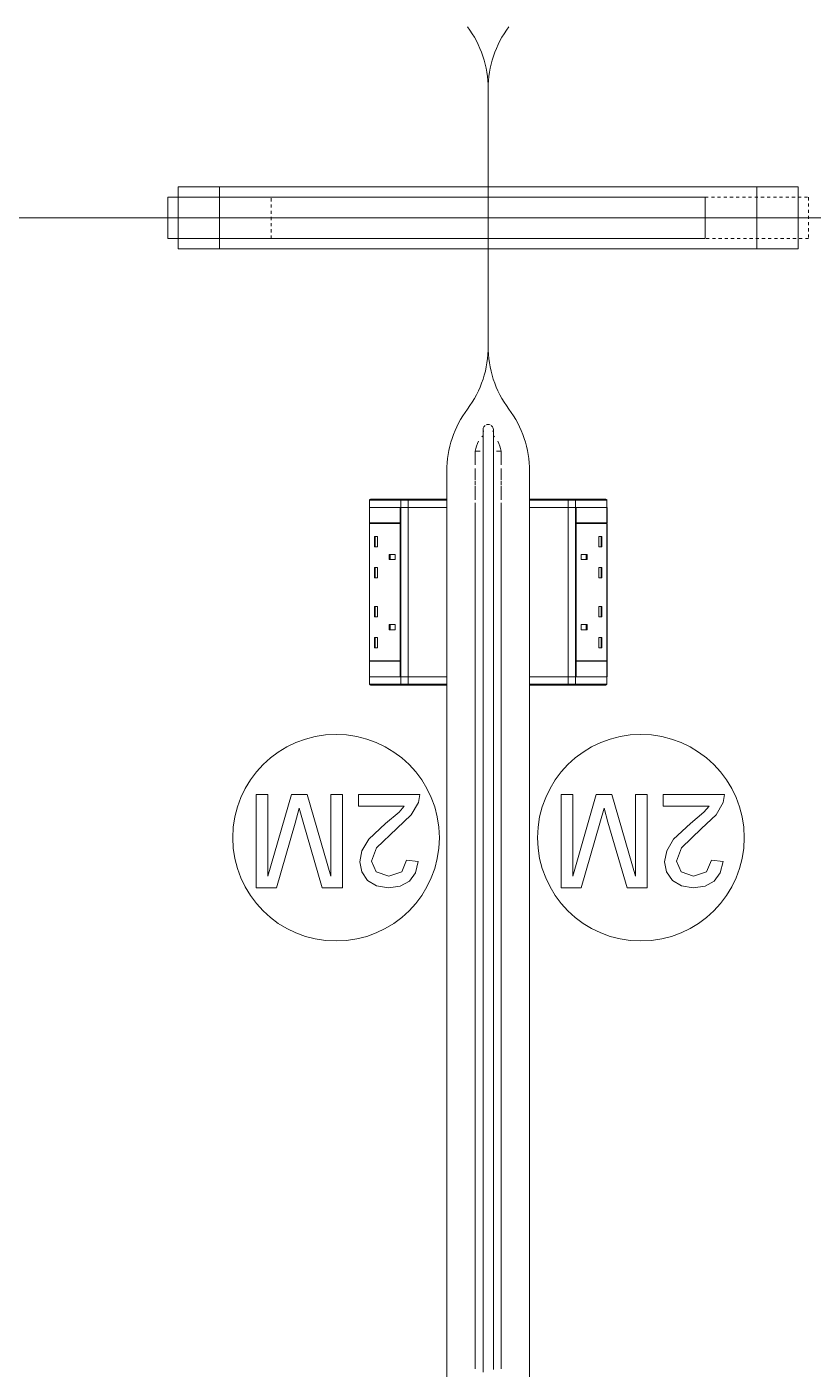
# Model space of a CAD drawing. Header units: millimetres. Extents: x 155927 to 326028, y -36033 to 97293.
# Drawn here: x 191654 to 192415, y 31693 to 32993 of the extents above; entities that cross this region are included whole.
import ezdxf

# ---------------------------------------------------------------- set-up
doc = ezdxf.new("R2010")
doc.units = ezdxf.units.MM
doc.header["$MEASUREMENT"] = 0
doc.linetypes.add('Dash', pattern=[6, 3, -3])
doc.layers.add('I-FURN', color=8, linetype='CONTINUOUS', lineweight=9)
doc.layers.add('I-FURN-HDLN', color=8, linetype='Dash', lineweight=9)

msp = doc.modelspace()

# ---------------------------------------------------------------- linework, layer by layer
at = {"layer": 'I-FURN'}
for p, q in [((192100.4, 32932.6), (192100.4, 32807.6)), ((192100.4, 32807.6), (192100.4, 32932.6)), ((192100.4, 32807.6), (192100.4, 32932.6)), ((192100.4, 32932.6), (192100.4, 32807.6)), ((191800.4, 32827.6), (191790.4, 32827.6)), ((191790.4, 32827.6), (191790.4, 32787.6)), ((191840.4, 32837.6), (191800.4, 32837.6)), ((191800.4, 32837.6), (192400.4, 32837.6)), ((191800.4, 32837.6), (191800.4, 32777.6)), ((191800.4, 32837.6), (191800.4, 32827.6)), ((192310.4, 32827.6), (191800.4, 32827.6)), ((192360.4, 32837.6), (191840.4, 32837.6)), ((191840.4, 32837.6), (191840.4, 32827.6)), ((191840.4, 32837.6), (191840.4, 32777.6)), ((192310.4, 32787.6), (192310.4, 32827.6)), ((192400.4, 32837.6), (192360.4, 32837.6)), ((192360.4, 32837.6), (192360.4, 32777.6)), ((192360.4, 32837.6), (192360.4, 32777.6)), ((192400.4, 32777.6), (192400.4, 32837.6)), ((192400.4, 32837.6), (192400.4, 32777.6)), ((192100.4, 32807.6), (191300.4, 32807.6)), ((191300.4, 32807.6), (192100.4, 32807.6)), ((191300.4, 32807.6), (192100.4, 32807.6)), ((192100.4, 32807.6), (191300.4, 32807.6)), ((192100.4, 32807.6), (192100.4, 32683.7)), ((192900.4, 32807.6), (192100.4, 32807.6)), ((192100.4, 32807.6), (192900.4, 32807.6)), ((192100.4, 32683.7), (192100.4, 32807.6)), ((192100.4, 32683.7), (192100.4, 32807.6)), ((192100.4, 32807.6), (192100.4, 32683.7)), ((192100.4, 32807.6), (192900.4, 32807.6)), ((192900.4, 32807.6), (192100.4, 32807.6)), ((191790.4, 32787.6), (191800.4, 32787.6)), ((191800.4, 32787.6), (191800.4, 32777.6)), ((191800.4, 32787.6), (192310.4, 32787.6)), ((191840.4, 32787.6), (191840.4, 32777.6)), ((192400.4, 32777.6), (191800.4, 32777.6)), ((191800.4, 32777.6), (191840.4, 32777.6)), ((191840.4, 32777.6), (192360.4, 32777.6)), ((192360.4, 32777.6), (192400.4, 32777.6)), ((192095.4, 32602.6), (192095.4, 32602.6)), ((192095.4, 32602.6), (192095.4, 32602.4)), ((192095.4, 32602.4), (192095.4, 32602.1)), ((192095.4, 32602.1), (192095.4, 32601.7)), ((192095.4, 32601.7), (192095.4, 32601.2)), ((192095.4, 32601.2), (192095.4, 32600.6)), ((192095.4, 32600.6), (192095.4, 32599.9)), ((192095.4, 32599.9), (192095.4, 32599)), ((192095.4, 32599), (192095.4, 32598.1)), ((192095.4, 32598.1), (192095.4, 32597)), ((192095.4, 32597), (192095.4, 32595.9)), ((192095.4, 32595.9), (192095.4, 32594.6)), ((192095.4, 32594.6), (192095.4, 32593.2)), ((192095.4, 32593.2), (192095.4, 32591.8)), ((192105.4, 32602.5), (192105.4, 32602.6)), ((192105.4, 32602.6), (192105.4, 32602.6)), ((192105.4, 32602.3), (192105.4, 32602.5)), ((192105.4, 32602), (192105.4, 32602.3)), ((192105.4, 32601.6), (192105.4, 32602)), ((192105.4, 32601), (192105.4, 32601.6)), ((192105.4, 32600.4), (192105.4, 32601)), ((192105.4, 32599.6), (192105.4, 32600.4)), ((192105.4, 32598.8), (192105.4, 32599.6)), ((192105.4, 32597.8), (192105.4, 32598.8)), ((192105.4, 32596.7), (192105.4, 32597.8)), ((192105.4, 32595.5), (192105.4, 32596.7)), ((192105.4, 32594.2), (192105.4, 32595.5)), ((192105.4, 32592.9), (192105.4, 32594.2)), ((192105.4, 32591.4), (192105.4, 32592.9)), ((192092.5, 32581.7), (192087.9, 32581.7)), ((192087.9, 32578.3), (192087.9, 32581.7)), ((192095.4, 32591.8), (192095.4, 32590.2)), ((192095.4, 32590.2), (192095.4, 32588.6)), ((192095.4, 32588.6), (192095.4, 32586.8)), ((192095.4, 32586.8), (192095.4, 32585)), ((192095.4, 32585), (192095.4, 32583.1)), ((192095.4, 32583.1), (192095.4, 32581.1)), ((192095.4, 32581.1), (192095.4, 32579)), ((192105.4, 32589.8), (192105.4, 32591.4)), ((192105.4, 32588.1), (192105.4, 32589.8)), ((192105.4, 32586.4), (192105.4, 32588.1)), ((192105.4, 32584.5), (192105.4, 32586.4)), ((192105.4, 32582.6), (192105.4, 32584.5)), ((192105.4, 32580.6), (192105.4, 32582.6)), ((192105.4, 32578.5), (192105.4, 32580.6)), ((192112.9, 32581.7), (192108.4, 32581.7)), ((192112.9, 32581.7), (192112.9, 32578.3)), ((192087.9, 32577), (192087.9, 32577.9)), ((192087.9, 32568.7), (192087.9, 32576.7)), ((192095.4, 32579), (192095.4, 32576.9)), ((192095.4, 32576.9), (192095.4, 32574.7)), ((192095.4, 32574.7), (192095.4, 32572.4)), ((192095.4, 32572.4), (192095.4, 32570)), ((192095.4, 32570), (192095.4, 32567.6)), ((192095.4, 32567.6), (192095.4, 32565.1)), ((192105.4, 32576.3), (192105.4, 32578.5)), ((192105.4, 32574), (192105.4, 32576.3)), ((192105.4, 32571.7), (192105.4, 32574)), ((192105.4, 32569.4), (192105.4, 32571.7)), ((192105.4, 32566.9), (192105.4, 32569.4)), ((192105.4, 32564.4), (192105.4, 32566.9)), ((192112.9, 32577.9), (192112.9, 32577)), ((192112.9, 32576.7), (192112.9, 32568.7)), ((192060.4, 32534.4), (192060.4, 32562.6)), ((192060.4, 32562.6), (192060.4, 32534.4)), ((192087.9, 32553.6), (192087.9, 32565.1)), ((192095.4, 32565.1), (192095.4, 32562.6)), ((192095.4, 32562.6), (192095.4, 32560)), ((192095.4, 32560), (192095.4, 32557.4)), ((192095.4, 32557.4), (192095.4, 32554.7)), ((192095.4, 32554.7), (192095.4, 32552)), ((192105.4, 32561.9), (192105.4, 32564.4)), ((192105.4, 32559.3), (192105.4, 32561.9)), ((192105.4, 32556.7), (192105.4, 32559.3)), ((192105.4, 32554), (192105.4, 32556.7)), ((192105.4, 32551.3), (192105.4, 32554)), ((192112.9, 32565.1), (192112.9, 32553.6)), ((192140.4, 32562.6), (192140.4, 32534.4)), ((192140.4, 32534.4), (192140.4, 32562.6)), ((192087.9, 32548.8), (192087.9, 32552.9)), ((192087.9, 32534.7), (192087.9, 32547.9)), ((192095.4, 32552), (192095.4, 32549.3)), ((192095.4, 32549.3), (192095.4, 32546.5)), ((192095.4, 32546.5), (192095.4, 32543.8)), ((192095.4, 32543.8), (192095.4, 32540.9)), ((192095.4, 32540.9), (192095.4, 32538.1)), ((192105.4, 32548.6), (192105.4, 32551.3)), ((192105.4, 32545.8), (192105.4, 32548.6)), ((192105.4, 32543), (192105.4, 32545.8)), ((192105.4, 32540.2), (192105.4, 32543)), ((192105.4, 32537.4), (192105.4, 32540.2)), ((192112.9, 32552.9), (192112.9, 32548.8)), ((192112.9, 32547.9), (192112.9, 32534.7)), ((191985.4, 32512.4), (191985.4, 32527.4)), ((191985.4, 32527.4), (192015.2, 32527.4)), ((191985.6, 32534.4), (191985.6, 32527.4)), ((191985.6, 32534.4), (191985.7, 32534.4)), ((191985.6, 32534.4), (191985.6, 32527.4)), ((191985.6, 32527.4), (191985.6, 32534.4)), ((191985.6, 32527.4), (191985.7, 32527.4)), ((191985.6, 32527.3), (191985.6, 32363.4)), ((191985.7, 32534.4), (192016, 32534.4)), ((191985.7, 32534.4), (191985.7, 32527.4)), ((191985.7, 32527.4), (192016, 32527.4)), ((191985.9, 32535.2), (191985.9, 32535.2)), ((192016.8, 32535.4), (191986.6, 32535.4)), ((192016.8, 32535.4), (191986.6, 32535.4)), ((192015.2, 32527.4), (192015.2, 32512.4)), ((192015.4, 32512.4), (192015.4, 32527.3)), ((192015.4, 32527.3), (192016, 32527.3)), ((192016, 32534.4), (192022.9, 32534.4)), ((192016, 32534.4), (192016, 32527.4)), ((192016, 32527.4), (192022.9, 32527.4)), ((192022.9, 32527.3), (192016, 32527.3)), ((192016, 32527.3), (192016, 32363.4)), ((192016.8, 32535.4), (192055.4, 32535.4)), ((192022.4, 32535.4), (192016.8, 32535.4)), ((192059.4, 32535.4), (192022.4, 32535.4)), ((192022.9, 32534.4), (192060.4, 32534.4)), ((192022.9, 32534.4), (192022.9, 32527.4)), ((192022.9, 32527.4), (192060.4, 32527.4)), ((192060.4, 32527.3), (192022.9, 32527.3)), ((192022.9, 32527.3), (192022.9, 32363.4)), ((192055.4, 32535.4), (192055.4, 32534.4)), ((192055.4, 32535.4), (192059.4, 32535.4)), ((192060.4, 32527.4), (192060.4, 32534.4)), ((192060.4, 32534.4), (192060.4, 32527.4)), ((192060.4, 32363.4), (192060.4, 32527.3)), ((192060.4, 32527.3), (192060.4, 32363.4)), ((192087.9, 31693.5), (192087.9, 32531.7)), ((192095.4, 32538.1), (192095.4, 32535.3)), ((192095.4, 32535.3), (192095.4, 32532.5)), ((192095.4, 32532.5), (192095.4, 32531.7)), ((192095.4, 32531.7), (192095.4, 31693.5)), ((192105.4, 32534.5), (192105.4, 32537.4)), ((192105.4, 32531.7), (192105.4, 32534.5)), ((192105.4, 31693.5), (192105.4, 32531.7)), ((192112.9, 32531.7), (192112.9, 31693.5)), ((192140.4, 32534.4), (192140.4, 32527.4)), ((192140.4, 32534.4), (192177.9, 32534.4)), ((192140.4, 32534.4), (192140.4, 32527.4)), ((192140.4, 32527.4), (192177.9, 32527.4)), ((192140.4, 32527.3), (192140.4, 32363.4)), ((192140.4, 32363.4), (192140.4, 32527.3)), ((192177.9, 32527.3), (192140.4, 32527.3)), ((192141.4, 32535.4), (192141.4, 32535.4)), ((192178.4, 32535.4), (192141.4, 32535.4)), ((192141.4, 32535.4), (192145.4, 32535.4)), ((192145.4, 32534.4), (192145.4, 32535.4)), ((192145.4, 32535.4), (192184, 32535.4)), ((192177.9, 32534.4), (192184.8, 32534.4)), ((192177.9, 32534.4), (192177.9, 32527.4)), ((192177.9, 32527.4), (192184.8, 32527.4)), ((192177.9, 32363.4), (192177.9, 32527.3)), ((192184.8, 32527.3), (192177.9, 32527.3)), ((192184, 32535.4), (192178.4, 32535.4)), ((192185.6, 32527.4), (192183.2, 32527.4)), ((192214.2, 32535.4), (192184, 32535.4)), ((192214.2, 32535.4), (192184, 32535.4)), ((192184.8, 32534.4), (192215.1, 32534.4)), ((192184.8, 32534.4), (192184.8, 32527.4)), ((192184.8, 32527.4), (192215.1, 32527.4)), ((192184.8, 32363.4), (192184.8, 32527.3)), ((192184.8, 32527.3), (192185.4, 32527.3)), ((192185.4, 32527.3), (192185.4, 32512.4)), ((192185.6, 32512.4), (192185.6, 32527.4)), ((192185.6, 32527.4), (192215.4, 32527.4)), ((192214.9, 32535.2), (192214.9, 32535.2)), ((192215.1, 32534.4), (192215.2, 32534.4)), ((192215.1, 32534.4), (192215.1, 32527.4)), ((192215.1, 32527.4), (192215.2, 32527.4)), ((192215.2, 32527.4), (192215.2, 32534.4)), ((192215.2, 32527.4), (192215.2, 32534.4)), ((192215.2, 32527.4), (192215.2, 32534.4)), ((192215.2, 32363.4), (192215.2, 32527.3)), ((192215.4, 32527.4), (192215.4, 32512.4)), ((192015.2, 32512.4), (191985.4, 32512.4)), ((191985.4, 32511.9), (192015.2, 32511.9)), ((191985.4, 32378.9), (191985.4, 32511.9)), ((191985.7, 32511.9), (191985.7, 32512.4)), ((192015.2, 32511.9), (192015.2, 32378.9)), ((192015.4, 32378.9), (192015.4, 32511.9)), ((192185.4, 32511.9), (192185.4, 32378.9)), ((192215.4, 32512.4), (192185.6, 32512.4)), ((192185.6, 32378.9), (192185.6, 32511.9)), ((192215.4, 32511.9), (192185.6, 32511.9)), ((192215.1, 32512.4), (192215.1, 32511.9)), ((192215.4, 32511.9), (192215.4, 32378.9)), ((191990.4, 32499.3), (191990.4, 32489.3)), ((191990.4, 32499.3), (191993.3, 32499.3)), ((191990.4, 32489.3), (191993.3, 32489.3)), ((191991.1, 32499.3), (191991.1, 32489.3)), ((191993.3, 32499.3), (191993.3, 32489.3)), ((192210.4, 32499.3), (192207.5, 32499.3)), ((192207.5, 32489.3), (192207.5, 32499.3)), ((192210.4, 32489.3), (192207.5, 32489.3)), ((192209.7, 32489.3), (192209.7, 32499.3)), ((192210.4, 32489.3), (192210.4, 32499.3)), ((192004.7, 32481.8), (192004.7, 32476.8)), ((192010.5, 32481.8), (192004.7, 32481.8)), ((192004.7, 32476.8), (192010.5, 32476.8)), ((192005.5, 32481.8), (192005.5, 32476.8)), ((192010.5, 32476.8), (192010.5, 32481.8)), ((192196.1, 32481.8), (192190.3, 32481.8)), ((192190.3, 32476.8), (192190.3, 32481.8)), ((192196.1, 32476.8), (192190.3, 32476.8)), ((192195.3, 32476.8), (192195.3, 32481.8)), ((192196.1, 32476.8), (192196.1, 32481.8)), ((191990.4, 32469.3), (191990.4, 32459.3)), ((191990.4, 32469.3), (191993.3, 32469.3)), ((191991.1, 32469.3), (191991.1, 32459.3)), ((191993.3, 32469.3), (191993.3, 32459.3)), ((192210.4, 32469.3), (192207.5, 32469.3)), ((192207.5, 32459.3), (192207.5, 32469.3)), ((192209.7, 32459.3), (192209.7, 32469.3)), ((192210.4, 32459.3), (192210.4, 32469.3)), ((191990.4, 32459.3), (191993.3, 32459.3)), ((192210.4, 32459.3), (192207.5, 32459.3)), ((191990.4, 32431.5), (191990.4, 32421.5)), ((191990.4, 32431.5), (191993.3, 32431.5)), ((191991.1, 32431.5), (191991.1, 32421.5)), ((191993.3, 32431.5), (191993.3, 32421.5)), ((192210.4, 32431.5), (192207.5, 32431.5)), ((192207.5, 32421.5), (192207.5, 32431.5)), ((192209.7, 32421.5), (192209.7, 32431.5)), ((192210.4, 32421.5), (192210.4, 32431.5)), ((191990.4, 32421.5), (191993.3, 32421.5)), ((192004.7, 32414), (192004.7, 32409)), ((192004.7, 32414), (192010.5, 32414)), ((192005.5, 32414), (192005.5, 32409)), ((192010.5, 32414), (192010.5, 32409)), ((192190.3, 32414), (192190.3, 32409)), ((192196.1, 32414), (192190.3, 32414)), ((192195.3, 32409), (192195.3, 32414)), ((192196.1, 32409), (192196.1, 32414)), ((192210.4, 32421.5), (192207.5, 32421.5)), ((191990.4, 32401.5), (191990.4, 32391.5)), ((191990.4, 32401.5), (191993.3, 32401.5)), ((191991.1, 32401.5), (191991.1, 32391.5)), ((191993.3, 32401.5), (191993.3, 32391.5)), ((192004.7, 32409), (192010.5, 32409)), ((192190.3, 32409), (192196.1, 32409)), ((192210.4, 32401.5), (192207.5, 32401.5)), ((192207.5, 32391.5), (192207.5, 32401.5)), ((192209.7, 32391.5), (192209.7, 32401.5)), ((192210.4, 32391.5), (192210.4, 32401.5)), ((191990.4, 32391.5), (191993.3, 32391.5)), ((192210.4, 32391.5), (192207.5, 32391.5)), ((191985.4, 32378.9), (192015.2, 32378.9)), ((191985.4, 32378.4), (192015.2, 32378.4)), ((191985.4, 32363.4), (191985.4, 32378.4)), ((191985.7, 32378.4), (191985.7, 32378.9)), ((192015.2, 32378.4), (192015.2, 32363.4)), ((192015.4, 32363.4), (192015.4, 32378.4)), ((192185.4, 32378.4), (192185.4, 32363.4)), ((192215.4, 32378.9), (192185.6, 32378.9)), ((192185.6, 32363.4), (192185.6, 32378.4)), ((192185.6, 32378.4), (192215.4, 32378.4)), ((192215.1, 32378.9), (192215.1, 32378.4)), ((192215.4, 32378.4), (192215.4, 32363.4)), ((192015.2, 32363.4), (191985.4, 32363.4)), ((191985.6, 32363.3), (191985.6, 32356.3)), ((191985.7, 32363.3), (191985.6, 32363.3)), ((191985.6, 32363.3), (191985.6, 32356.3)), ((191985.6, 32363.3), (191985.6, 32356.3)), ((191985.7, 32356.3), (191985.7, 32363.3)), ((192016, 32363.3), (191985.7, 32363.3)), ((192015.2, 32363.4), (192017.7, 32363.4)), ((192016, 32363.4), (192015.4, 32363.4)), ((192016, 32363.4), (192022.9, 32363.4)), ((192016, 32356.3), (192016, 32363.3)), ((192022.9, 32363.3), (192016, 32363.3)), ((192022.9, 32363.4), (192060.4, 32363.4)), ((192022.9, 32356.3), (192022.9, 32363.3)), ((192060.4, 32363.3), (192022.9, 32363.3)), ((192060.4, 32356.3), (192060.4, 32363.3)), ((192060.4, 32356.3), (192060.4, 32363.3)), ((192140.4, 32363.4), (192177.9, 32363.4)), ((192140.4, 32363.3), (192140.4, 32356.3)), ((192140.4, 32356.3), (192140.4, 32363.3)), ((192177.9, 32363.3), (192140.4, 32363.3)), ((192177.9, 32363.4), (192184.8, 32363.4)), ((192177.9, 32356.3), (192177.9, 32363.3)), ((192184.8, 32363.3), (192177.9, 32363.3)), ((192185.4, 32363.4), (192184.8, 32363.4)), ((192184.8, 32356.3), (192184.8, 32363.3)), ((192215.1, 32363.3), (192184.8, 32363.3)), ((192215.4, 32363.4), (192185.6, 32363.4)), ((192215.1, 32356.3), (192215.1, 32363.3)), ((192215.2, 32363.3), (192215.1, 32363.3)), ((192215.2, 32356.3), (192215.2, 32363.3)), ((192215.2, 32356.3), (192215.2, 32363.3)), ((192215.2, 32363.3), (192215.2, 32356.3)), ((191985.7, 32356.3), (191985.6, 32356.3)), ((192016, 32356.3), (191985.7, 32356.3)), ((191985.9, 32355.5), (191985.9, 32355.6)), ((191986.6, 32355.3), (192016.8, 32355.3)), ((191986.6, 32355.3), (192016.8, 32355.3)), ((192022.9, 32356.3), (192016, 32356.3)), ((192055.4, 32355.3), (192016.8, 32355.3)), ((192016.8, 32355.3), (192022.4, 32355.3)), ((192022.4, 32355.3), (192059.4, 32355.3)), ((192060.4, 32356.3), (192022.9, 32356.3)), ((192055.4, 32356.3), (192055.4, 32355.3)), ((192059.4, 32355.3), (192055.4, 32355.3)), ((192059.4, 32355.3), (192059.4, 32355.3)), ((192060.4, 31652.6), (192060.4, 32356.3)), ((192060.4, 32356.3), (192060.4, 31652.6)), ((192140.4, 32356.3), (192140.4, 31652.6)), ((192140.4, 31652.6), (192140.4, 32356.3)), ((192177.9, 32356.3), (192140.4, 32356.3)), ((192145.4, 32355.3), (192141.4, 32355.3)), ((192141.4, 32355.3), (192178.4, 32355.3)), ((192145.4, 32355.3), (192145.4, 32356.3)), ((192184, 32355.3), (192145.4, 32355.3)), ((192184.8, 32356.3), (192177.9, 32356.3)), ((192178.4, 32355.3), (192184, 32355.3)), ((192184, 32355.3), (192214.2, 32355.3)), ((192184, 32355.3), (192214.2, 32355.3)), ((192215.1, 32356.3), (192184.8, 32356.3)), ((192214.9, 32355.6), (192214.9, 32355.5)), ((192215.2, 32356.3), (192215.1, 32356.3)), ((191887.2, 32249.5), (191875.9, 32249.5)), ((191875.9, 32249.5), (191875.9, 32159.1)), ((191909.9, 32249.5), (191887.2, 32170.4)), ((191887.2, 32170.4), (191887.2, 32249.5)), ((191925.2, 32249.5), (191909.9, 32249.5)), ((191948, 32170.4), (191925.2, 32249.5)), ((191959.3, 32249.5), (191948, 32249.5)), ((191948, 32249.5), (191948, 32170.4)), ((191959.3, 32159.1), (191959.3, 32249.5)), ((192034.1, 32249.5), (191974.8, 32249.5)), ((191974.8, 32249.5), (191974.8, 32238.2)), ((192026, 32229.7), (192032.9, 32241.7)), ((192032.9, 32241.7), (192034.1, 32249.5)), ((192182.2, 32249.5), (192170.9, 32249.5)), ((192170.9, 32249.5), (192170.9, 32159.1)), ((192204.9, 32249.5), (192182.2, 32170.4)), ((192182.2, 32170.4), (192182.2, 32249.5)), ((192220.2, 32249.5), (192204.9, 32249.5)), ((192243, 32170.4), (192220.2, 32249.5)), ((192254.3, 32249.5), (192243, 32249.5)), ((192243, 32249.5), (192243, 32170.4)), ((192254.3, 32159.1), (192254.3, 32249.5)), ((192329.1, 32249.5), (192269.8, 32249.5)), ((192269.8, 32249.5), (192269.8, 32238.2)), ((192321, 32229.7), (192327.9, 32241.7)), ((192327.9, 32241.7), (192329.1, 32249.5)), ((191913.5, 32221.7), (191917.6, 32236.1)), ((191917.6, 32236.1), (191921.3, 32222.8)), ((191974.8, 32238.2), (192019.2, 32238.2)), ((192014.1, 32232.4), (192001.1, 32221.5)), ((192011.9, 32216.6), (192026, 32229.7)), ((192019.2, 32238.2), (192014.1, 32232.4)), ((192208.5, 32221.7), (192212.6, 32236.1)), ((192212.6, 32236.1), (192216.3, 32222.8)), ((192269.8, 32238.2), (192314.2, 32238.2)), ((192309.1, 32232.4), (192296.1, 32221.5)), ((192306.9, 32216.6), (192321, 32229.7)), ((192314.2, 32238.2), (192309.1, 32232.4)), ((191895.4, 32159.1), (191913.5, 32221.7)), ((191921.3, 32222.8), (191939.8, 32159.1)), ((192001.1, 32221.5), (191984.9, 32206.1)), ((191992.4, 32197.7), (192011.9, 32216.6)), ((192190.4, 32159.1), (192208.5, 32221.7)), ((192216.3, 32222.8), (192234.8, 32159.1)), ((192296.1, 32221.5), (192279.9, 32206.1)), ((192287.4, 32197.7), (192306.9, 32216.6)), ((191984.9, 32206.1), (191978.2, 32195)), ((192279.9, 32206.1), (192273.2, 32195)), ((191978.2, 32195), (191976.2, 32184.3)), ((191987.5, 32184.9), (191992.4, 32197.7)), ((192273.2, 32195), (192271.2, 32184.3)), ((192282.5, 32184.9), (192287.4, 32197.7)), ((191976.2, 32184.3), (191978.1, 32174.4)), ((191992.1, 32174.6), (191987.5, 32184.9)), ((192021.4, 32185.9), (192016.7, 32174.5)), ((192032.7, 32184.5), (192021.4, 32185.9)), ((192030, 32173.6), (192032.7, 32184.5)), ((192271.2, 32184.3), (192273.1, 32174.4)), ((192287.1, 32174.6), (192282.5, 32184.9)), ((192316.4, 32185.9), (192311.7, 32174.5)), ((192327.7, 32184.5), (192316.4, 32185.9)), ((192325, 32173.6), (192327.7, 32184.5)), ((191978.1, 32174.4), (191983.7, 32166.3)), ((191983.7, 32166.3), (191992.4, 32160.9)), ((192004.1, 32170.4), (191992.1, 32174.6)), ((192016.7, 32174.5), (192004.1, 32170.4)), ((192015.3, 32160.7), (192024.1, 32165.6)), ((192024.1, 32165.6), (192030, 32173.6)), ((192273.1, 32174.4), (192278.7, 32166.3)), ((192278.7, 32166.3), (192287.4, 32160.9)), ((192299.1, 32170.4), (192287.1, 32174.6)), ((192311.7, 32174.5), (192299.1, 32170.4)), ((192310.3, 32160.7), (192319.1, 32165.6)), ((192319.1, 32165.6), (192325, 32173.6)), ((191875.9, 32159.1), (191895.4, 32159.1)), ((191939.8, 32159.1), (191959.3, 32159.1)), ((191992.4, 32160.9), (192003.9, 32159.1)), ((192003.9, 32159.1), (192015.3, 32160.7)), ((192170.9, 32159.1), (192190.4, 32159.1)), ((192234.8, 32159.1), (192254.3, 32159.1)), ((192287.4, 32160.9), (192298.9, 32159.1)), ((192298.9, 32159.1), (192310.3, 32160.7)), ((192095.4, 31693.5), (192095.4, 31690.3)), ((192105.4, 31692.6), (192105.4, 31693.5))]:
    msp.add_line(p, q, dxfattribs=at)
at = {"layer": 'I-FURN', "flags": 128}
for points in [[(191985.6, 32534.4), (191985.6, 32534.5), (191985.6, 32534.5), (191985.6, 32534.6), (191985.6, 32534.6), (191985.6, 32534.6), (191985.6, 32534.7), (191985.6, 32534.7), (191985.6, 32534.8), (191985.6, 32534.8), (191985.6, 32534.8), (191985.7, 32534.9), (191985.7, 32534.9), (191985.7, 32534.9)], [(192022.4, 32535.4), (192022.2, 32535.4), (192022.1, 32535.4), (192022, 32535.4), (192021.8, 32535.4), (192021.7, 32535.4), (192021.5, 32535.4), (192021.4, 32535.4), (192021.2, 32535.4), (192021.1, 32535.4), (192020.9, 32535.4), (192020.8, 32535.4), (192020.6, 32535.4), (192020.4, 32535.4), (192020.3, 32535.4), (192020.1, 32535.4), (192020, 32535.4), (192019.8, 32535.4), (192019.6, 32535.4), (192019.5, 32535.4), (192019.3, 32535.4), (192019.2, 32535.4), (192019, 32535.4), (192018.9, 32535.4), (192018.7, 32535.4), (192018.6, 32535.4), (192018.4, 32535.4), (192018.3, 32535.4), (192018.1, 32535.4), (192018, 32535.4), (192017.9, 32535.4), (192017.7, 32535.4), (192017.6, 32535.4), (192017.5, 32535.4), (192017.4, 32535.4), (192017.3, 32535.4), (192017.1, 32535.4), (192017, 32535.4), (192016.9, 32535.4), (192016.8, 32535.4)], [(192059.4, 32535.4), (192059.1, 32535.4), (192058.7, 32535.4), (192058.2, 32535.4), (192057.5, 32535.4), (192056.7, 32535.4), (192055.7, 32535.4), (192054.6, 32535.4), (192053.4, 32535.4), (192052.1, 32535.4), (192050.6, 32535.4), (192049.1, 32535.4), (192047.3, 32535.4), (192045.5, 32535.4), (192043.6, 32535.4), (192041.6, 32535.4), (192039.4, 32535.4), (192037.1, 32535.4), (192034.8, 32535.4), (192032.3, 32535.4), (192029.8, 32535.4), (192027.1, 32535.4), (192024.4, 32535.4), (192022.4, 32535.4)], [(192055.4, 32535.4), (192055.6, 32535.4), (192055.7, 32535.4), (192055.9, 32535.4), (192056.1, 32535.4), (192056.2, 32535.4), (192056.4, 32535.4), (192056.5, 32535.4), (192056.7, 32535.4), (192056.8, 32535.4), (192057, 32535.4), (192057.1, 32535.4), (192057.3, 32535.4), (192057.4, 32535.4), (192057.5, 32535.4), (192057.7, 32535.4), (192057.8, 32535.4), (192057.9, 32535.4), (192058.1, 32535.4), (192058.2, 32535.4), (192058.3, 32535.4), (192058.4, 32535.4), (192058.5, 32535.4), (192058.6, 32535.4), (192058.7, 32535.4), (192058.8, 32535.4), (192058.9, 32535.4), (192058.9, 32535.4), (192059, 32535.4), (192059.1, 32535.4), (192059.1, 32535.4), (192059.2, 32535.4), (192059.2, 32535.4), (192059.3, 32535.4), (192059.3, 32535.4), (192059.4, 32535.4), (192059.4, 32535.4), (192059.4, 32535.4), (192059.4, 32535.4), (192059.4, 32535.4)], [(192059.4, 32535.4), (192059.5, 32535.4), (192059.5, 32535.4), (192059.5, 32535.4), (192059.6, 32535.4), (192059.6, 32535.4), (192059.7, 32535.4), (192059.7, 32535.4), (192059.7, 32535.4), (192059.8, 32535.4), (192059.8, 32535.4), (192059.8, 32535.3), (192059.9, 32535.3), (192059.9, 32535.3), (192059.9, 32535.3), (192060, 32535.3), (192060, 32535.2), (192060, 32535.2), (192060.1, 32535.2), (192060.1, 32535.2), (192060.1, 32535.1), (192060.2, 32535.1), (192060.2, 32535.1), (192060.2, 32535), (192060.2, 32535), (192060.3, 32535), (192060.3, 32534.9), (192060.3, 32534.9), (192060.3, 32534.9), (192060.3, 32534.8), (192060.3, 32534.8), (192060.4, 32534.8), (192060.4, 32534.7), (192060.4, 32534.7), (192060.4, 32534.6), (192060.4, 32534.6), (192060.4, 32534.6), (192060.4, 32534.5), (192060.4, 32534.5), (192060.4, 32534.4), (192060.4, 32534.4)], [(192059.4, 32535.4), (192059.4, 32535.4), (192059.4, 32535.4)], [(192140.4, 32534.4), (192140.4, 32534.5), (192140.4, 32534.5), (192140.4, 32534.6), (192140.4, 32534.6), (192140.4, 32534.6), (192140.4, 32534.7), (192140.4, 32534.7), (192140.4, 32534.8), (192140.5, 32534.8), (192140.5, 32534.8), (192140.5, 32534.9), (192140.5, 32534.9), (192140.5, 32534.9), (192140.5, 32535), (192140.6, 32535), (192140.6, 32535), (192140.6, 32535.1), (192140.6, 32535.1), (192140.7, 32535.1), (192140.7, 32535.2), (192140.7, 32535.2), (192140.8, 32535.2), (192140.8, 32535.2), (192140.8, 32535.3), (192140.9, 32535.3), (192140.9, 32535.3), (192140.9, 32535.3), (192141, 32535.3), (192141, 32535.4), (192141, 32535.4), (192141.1, 32535.4), (192141.1, 32535.4), (192141.1, 32535.4), (192141.2, 32535.4), (192141.2, 32535.4), (192141.3, 32535.4), (192141.3, 32535.4), (192141.3, 32535.4), (192141.4, 32535.4), (192141.4, 32535.4)], [(192178.4, 32535.4), (192175.6, 32535.4), (192172.9, 32535.4), (192170.3, 32535.4), (192167.8, 32535.4), (192165.4, 32535.4), (192163.1, 32535.4), (192160.8, 32535.4), (192158.7, 32535.4), (192156.7, 32535.4), (192154.8, 32535.4), (192153, 32535.4), (192151.3, 32535.4), (192149.8, 32535.4), (192148.3, 32535.4), (192147, 32535.4), (192145.9, 32535.4), (192144.8, 32535.4), (192143.9, 32535.4), (192143.1, 32535.4), (192142.5, 32535.4), (192142, 32535.4), (192141.6, 32535.4), (192141.4, 32535.4)], [(192141.4, 32535.4), (192141.4, 32535.4), (192141.4, 32535.4), (192141.4, 32535.4), (192141.4, 32535.4), (192141.5, 32535.4), (192141.5, 32535.4), (192141.6, 32535.4), (192141.6, 32535.4), (192141.7, 32535.4), (192141.7, 32535.4), (192141.8, 32535.4), (192141.8, 32535.4), (192141.9, 32535.4), (192142, 32535.4), (192142.1, 32535.4), (192142.2, 32535.4), (192142.3, 32535.4), (192142.4, 32535.4), (192142.5, 32535.4), (192142.6, 32535.4), (192142.7, 32535.4), (192142.8, 32535.4), (192143, 32535.4), (192143.1, 32535.4), (192143.2, 32535.4), (192143.4, 32535.4), (192143.5, 32535.4), (192143.7, 32535.4), (192143.8, 32535.4), (192143.9, 32535.4), (192144.1, 32535.4), (192144.2, 32535.4), (192144.4, 32535.4), (192144.6, 32535.4), (192144.7, 32535.4), (192144.9, 32535.4), (192145, 32535.4), (192145.2, 32535.4), (192145.4, 32535.4), (192145.4, 32535.4)], [(192184, 32535.4), (192183.9, 32535.4), (192183.8, 32535.4), (192183.7, 32535.4), (192183.6, 32535.4), (192183.4, 32535.4), (192183.3, 32535.4), (192183.2, 32535.4), (192183.1, 32535.4), (192182.9, 32535.4), (192182.8, 32535.4), (192182.7, 32535.4), (192182.5, 32535.4), (192182.4, 32535.4), (192182.2, 32535.4), (192182.1, 32535.4), (192181.9, 32535.4), (192181.8, 32535.4), (192181.6, 32535.4), (192181.5, 32535.4), (192181.3, 32535.4), (192181.2, 32535.4), (192181, 32535.4), (192180.8, 32535.4), (192180.7, 32535.4), (192180.5, 32535.4), (192180.4, 32535.4), (192180.2, 32535.4), (192180, 32535.4), (192179.9, 32535.4), (192179.7, 32535.4), (192179.6, 32535.4), (192179.4, 32535.4), (192179.3, 32535.4), (192179.1, 32535.4), (192179, 32535.4), (192178.8, 32535.4), (192178.7, 32535.4), (192178.6, 32535.4), (192178.4, 32535.4)], [(192215.1, 32534.9), (192215.1, 32534.9), (192215.1, 32534.9), (192215.2, 32534.8), (192215.2, 32534.8), (192215.2, 32534.8), (192215.2, 32534.7), (192215.2, 32534.7), (192215.2, 32534.6), (192215.2, 32534.6), (192215.2, 32534.6), (192215.2, 32534.5), (192215.2, 32534.5), (192215.2, 32534.4), (192215.2, 32534.4)], [(191985.7, 32355.8), (191985.7, 32355.8), (191985.7, 32355.9), (191985.6, 32355.9), (191985.6, 32356), (191985.6, 32356), (191985.6, 32356), (191985.6, 32356.1), (191985.6, 32356.1), (191985.6, 32356.1), (191985.6, 32356.2), (191985.6, 32356.2), (191985.6, 32356.3), (191985.6, 32356.3), (191985.6, 32356.3)], [(192016.8, 32355.3), (192016.9, 32355.3), (192017, 32355.3), (192017.1, 32355.3), (192017.3, 32355.3), (192017.4, 32355.3), (192017.5, 32355.3), (192017.6, 32355.3), (192017.7, 32355.3), (192017.9, 32355.3), (192018, 32355.3), (192018.1, 32355.3), (192018.3, 32355.3), (192018.4, 32355.3), (192018.6, 32355.3), (192018.7, 32355.3), (192018.9, 32355.3), (192019, 32355.3), (192019.2, 32355.3), (192019.3, 32355.3), (192019.5, 32355.3), (192019.6, 32355.3), (192019.8, 32355.3), (192020, 32355.3), (192020.1, 32355.3), (192020.3, 32355.3), (192020.4, 32355.3), (192020.6, 32355.3), (192020.8, 32355.3), (192020.9, 32355.3), (192021.1, 32355.3), (192021.2, 32355.3), (192021.4, 32355.3), (192021.5, 32355.3), (192021.7, 32355.3), (192021.8, 32355.3), (192022, 32355.3), (192022.1, 32355.3), (192022.2, 32355.3), (192022.4, 32355.3)], [(192022.4, 32355.3), (192025.2, 32355.3), (192027.9, 32355.3), (192030.5, 32355.3), (192033, 32355.3), (192035.4, 32355.3), (192037.8, 32355.3), (192040, 32355.3), (192042.1, 32355.3), (192044.1, 32355.3), (192046, 32355.3), (192047.8, 32355.3), (192049.5, 32355.3), (192051, 32355.3), (192052.5, 32355.3), (192053.8, 32355.3), (192054.9, 32355.3), (192056, 32355.3), (192056.9, 32355.3), (192057.7, 32355.3), (192058.3, 32355.3), (192058.8, 32355.3), (192059.2, 32355.3), (192059.4, 32355.3)], [(192059.4, 32355.3), (192059.4, 32355.3), (192059.4, 32355.3), (192059.4, 32355.3), (192059.4, 32355.3), (192059.3, 32355.3), (192059.3, 32355.3), (192059.3, 32355.3), (192059.2, 32355.3), (192059.2, 32355.3), (192059.1, 32355.3), (192059, 32355.3), (192059, 32355.3), (192058.9, 32355.3), (192058.8, 32355.3), (192058.7, 32355.3), (192058.6, 32355.3), (192058.5, 32355.3), (192058.4, 32355.3), (192058.3, 32355.3), (192058.2, 32355.3), (192058.1, 32355.3), (192058, 32355.3), (192057.8, 32355.3), (192057.7, 32355.3), (192057.6, 32355.3), (192057.4, 32355.3), (192057.3, 32355.3), (192057.2, 32355.3), (192057, 32355.3), (192056.9, 32355.3), (192056.7, 32355.3), (192056.6, 32355.3), (192056.4, 32355.3), (192056.3, 32355.3), (192056.1, 32355.3), (192055.9, 32355.3), (192055.8, 32355.3), (192055.6, 32355.3), (192055.5, 32355.3), (192055.4, 32355.3)], [(192060.4, 32356.3), (192060.4, 32356.3), (192060.4, 32356.2), (192060.4, 32356.2), (192060.4, 32356.2), (192060.4, 32356.1), (192060.4, 32356.1), (192060.4, 32356), (192060.4, 32356), (192060.3, 32356), (192060.3, 32355.9), (192060.3, 32355.9), (192060.3, 32355.9), (192060.3, 32355.8), (192060.3, 32355.8), (192060.2, 32355.7), (192060.2, 32355.7), (192060.2, 32355.7), (192060.2, 32355.7), (192060.1, 32355.6), (192060.1, 32355.6), (192060.1, 32355.6), (192060.1, 32355.5), (192060, 32355.5), (192060, 32355.5), (192060, 32355.5), (192059.9, 32355.5), (192059.9, 32355.4), (192059.8, 32355.4), (192059.8, 32355.4), (192059.8, 32355.4), (192059.7, 32355.4), (192059.7, 32355.4), (192059.7, 32355.3), (192059.6, 32355.3), (192059.6, 32355.3), (192059.5, 32355.3), (192059.5, 32355.3), (192059.5, 32355.3), (192059.4, 32355.3), (192059.4, 32355.3)], [(192141.4, 32355.3), (192141.4, 32355.3), (192141.3, 32355.3), (192141.3, 32355.3), (192141.2, 32355.3), (192141.2, 32355.3), (192141.2, 32355.3), (192141.1, 32355.4), (192141.1, 32355.4), (192141, 32355.4), (192141, 32355.4), (192141, 32355.4), (192140.9, 32355.4), (192140.9, 32355.4), (192140.9, 32355.5), (192140.8, 32355.5), (192140.8, 32355.5), (192140.8, 32355.5), (192140.7, 32355.6), (192140.7, 32355.6), (192140.7, 32355.6), (192140.6, 32355.6), (192140.6, 32355.7), (192140.6, 32355.7), (192140.6, 32355.7), (192140.6, 32355.8), (192140.5, 32355.8), (192140.5, 32355.8), (192140.5, 32355.9), (192140.5, 32355.9), (192140.5, 32356), (192140.4, 32356), (192140.4, 32356), (192140.4, 32356.1), (192140.4, 32356.1), (192140.4, 32356.1), (192140.4, 32356.2), (192140.4, 32356.2), (192140.4, 32356.3), (192140.4, 32356.3), (192140.4, 32356.3)], [(192145.4, 32355.3), (192145.2, 32355.3), (192145.1, 32355.3), (192144.9, 32355.3), (192144.8, 32355.3), (192144.6, 32355.3), (192144.4, 32355.3), (192144.3, 32355.3), (192144.1, 32355.3), (192144, 32355.3), (192143.8, 32355.3), (192143.7, 32355.3), (192143.5, 32355.3), (192143.4, 32355.3), (192143.3, 32355.3), (192143.1, 32355.3), (192143, 32355.3), (192142.9, 32355.3), (192142.8, 32355.3), (192142.6, 32355.3), (192142.5, 32355.3), (192142.4, 32355.3), (192142.3, 32355.3), (192142.2, 32355.3), (192142.1, 32355.3), (192142, 32355.3), (192141.9, 32355.3), (192141.9, 32355.3), (192141.8, 32355.3), (192141.7, 32355.3), (192141.7, 32355.3), (192141.6, 32355.3), (192141.6, 32355.3), (192141.5, 32355.3), (192141.5, 32355.3), (192141.5, 32355.3), (192141.4, 32355.3), (192141.4, 32355.3), (192141.4, 32355.3), (192141.4, 32355.3)], [(192141.4, 32355.3), (192141.4, 32355.3), (192141.4, 32355.3)], [(192141.4, 32355.3), (192141.7, 32355.3), (192142.1, 32355.3), (192142.6, 32355.3), (192143.3, 32355.3), (192144.1, 32355.3), (192145.1, 32355.3), (192146.2, 32355.3), (192147.4, 32355.3), (192148.7, 32355.3), (192150.2, 32355.3), (192151.8, 32355.3), (192153.5, 32355.3), (192155.3, 32355.3), (192157.2, 32355.3), (192159.3, 32355.3), (192161.4, 32355.3), (192163.7, 32355.3), (192166, 32355.3), (192168.5, 32355.3), (192171, 32355.3), (192173.7, 32355.3), (192176.4, 32355.3), (192178.4, 32355.3)], [(192178.4, 32355.3), (192178.6, 32355.3), (192178.7, 32355.3), (192178.8, 32355.3), (192179, 32355.3), (192179.1, 32355.3), (192179.3, 32355.3), (192179.4, 32355.3), (192179.6, 32355.3), (192179.7, 32355.3), (192179.9, 32355.3), (192180, 32355.3), (192180.2, 32355.3), (192180.4, 32355.3), (192180.5, 32355.3), (192180.7, 32355.3), (192180.8, 32355.3), (192181, 32355.3), (192181.2, 32355.3), (192181.3, 32355.3), (192181.5, 32355.3), (192181.6, 32355.3), (192181.8, 32355.3), (192181.9, 32355.3), (192182.1, 32355.3), (192182.2, 32355.3), (192182.4, 32355.3), (192182.5, 32355.3), (192182.7, 32355.3), (192182.8, 32355.3), (192182.9, 32355.3), (192183.1, 32355.3), (192183.2, 32355.3), (192183.3, 32355.3), (192183.4, 32355.3), (192183.6, 32355.3), (192183.7, 32355.3), (192183.8, 32355.3), (192183.9, 32355.3), (192184, 32355.3)], [(192215.2, 32356.3), (192215.2, 32356.3), (192215.2, 32356.2), (192215.2, 32356.2), (192215.2, 32356.2), (192215.2, 32356.1), (192215.2, 32356.1), (192215.2, 32356), (192215.2, 32356), (192215.2, 32356), (192215.2, 32355.9), (192215.1, 32355.9), (192215.1, 32355.9), (192215.1, 32355.8)]]:
    msp.add_lwpolyline(points, dxfattribs=at)
at = {"layer": 'I-FURN'}
for centre, radius, start, end in [((192000.4, 32932.6), 100, 0, 36.8699), ((192000.4, 32932.6), 100, 0, 36.8699), ((192200.4, 32932.6), 100, 143.1301, 180), ((192200.4, 32932.6), 100, 143.1301, 180), ((192000.4, 32682.6), 100, 323.1301, 0.6256), ((192000.4, 32682.6), 100, 323.1301, 0.6256), ((192200.4, 32682.6), 100, 179.3744, 216.8699), ((192200.4, 32682.6), 100, 179.3744, 216.8699), ((192160.4, 32562.6), 100, 143.1301, 180), ((192160.4, 32562.6), 100, 143.1301, 180), ((192040.4, 32562.6), 100, 0, 36.8699), ((192040.4, 32562.6), 100, 0, 36.8699), ((192100.4, 32602.6), 5, 127.2751, 201.8252), ((192100.4, 32602.6), 5, 67.635, 112.365), ((192100.4, 32602.6), 5, 338.1748, 52.7249), ((192100.4, 32589.8), 8.51, 125.5405, 136.5486), ((192100.4, 32589.8), 8.51, 43.4514, 54.4595), ((192111.4, 32579.4), 23.6, 149.1436, 174.3336), ((192089.4, 32579.4), 23.6, 5.6664, 30.8564), ((191953.2, 32207.6), 100, 0, 180), ((192248.2, 32207.6), 100, 0, 180), ((191953.2, 32207.6), 100, 180, 0), ((192248.2, 32207.6), 100, 180, 0)]:
    msp.add_arc(centre, radius, start, end, dxfattribs=at)
for centre, major_axis, ratio, start_param, end_param in [((191986.6, 32534.4), (0, 1), 0.819152, 0, 1.570796), ((192016.8, 32534.4), (0, -1), 0.819152, 3.141593, 4.712389), ((192022.4, 32534.4), (0, -1), 0.56467, 1.570796, 3.141593), ((192059.4, 32534.4), (0, -1), 0.998113, 1.570796, 3.141593), ((192141.4, 32534.4), (0, 1), 0.998113, 0, 1.570796), ((192178.4, 32534.4), (0, 1), 0.56467, 0, 1.570796), ((192184, 32534.4), (0, 1), 0.819152, 4.712389, 6.283185), ((192214.2, 32534.4), (0, 1), 0.819152, 4.712389, 6.283185), ((191986.6, 32356.3), (0, -1), 0.819152, 4.712389, 6.283185), ((192016.8, 32356.3), (0, -1), 0.819152, 4.712389, 6.283185), ((192022.4, 32356.3), (0, -1), 0.56467, 0, 1.570796), ((192059.4, 32356.3), (0, -1), 0.998113, 0, 1.570796), ((192141.4, 32356.3), (0, 1), 0.998113, 1.570796, 3.141593), ((192178.4, 32356.3), (0, 1), 0.56467, 1.570796, 3.141593), ((192184, 32356.3), (0, 1), 0.819152, 3.141593, 4.712389), ((192214.2, 32356.3), (0, -1), 0.819152, 0, 1.570796)]:
    msp.add_ellipse(centre, major_axis=major_axis, ratio=ratio, start_param=start_param, end_param=end_param, dxfattribs=at)
at = {"layer": 'I-FURN-HDLN'}
for p, q in [((191890.4, 32827.6), (192410.4, 32827.6)), ((191890.4, 32787.6), (191890.4, 32827.6)), ((192410.4, 32827.6), (192410.4, 32787.6)), ((192410.4, 32787.6), (191890.4, 32787.6))]:
    msp.add_line(p, q, dxfattribs=at)

doc.saveas('drawing.dxf')
